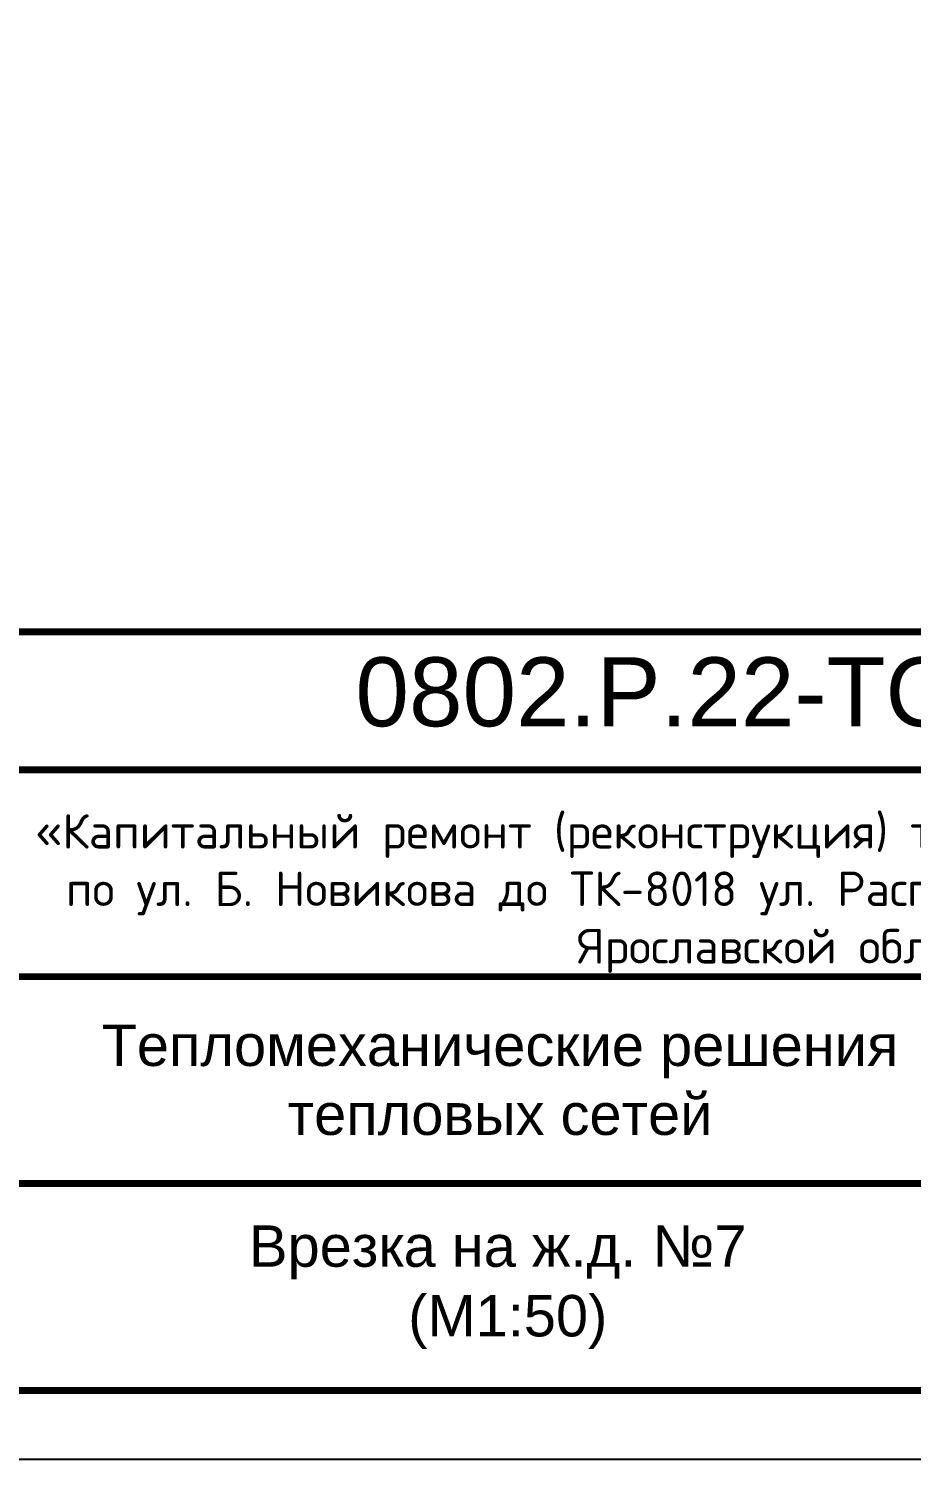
# Model space of a CAD drawing. Header units: millimetres. Extents: x 1990 to 7549, y 397 to 3825.
# Drawn here: x 3977.9 to 4042, y 2339.8 to 2443.6 of the extents above; entities that cross this region are included whole.
import ezdxf
from ezdxf.enums import TextEntityAlignment as Align

# ---------------------------------------------------------------- set-up
doc = ezdxf.new("R2010")
doc.units = ezdxf.units.MM
doc.layers.add('Форматы', color=7, linetype='Continuous')
doc.styles.add('-ISOCPEUR-', font='isocpeur.TTF')
doc.styles.get("Standard").update_dxf_attribs({"font": 'arial.ttf'})

# ---------------------------------------------------------------- blocks, each defined once
blk = doc.blocks.new('*U370')
blk.add_lwpolyline([(0, 123), (594, 123), (594, -297), (0, -297)], close=True)
at = {"const_width": 0.5}
blk.add_lwpolyline([(20, 118), (589, 118), (589, -292), (20, -292)], close=True, dxfattribs=at)
for points in [[(404, -292), (404, -237), (589, -237)], [(469, -247), (589, -247)], [(404, -262), (589, -262)], [(469, -277), (589, -277)]]:
    blk.add_lwpolyline(points, dxfattribs=at)
at = {"insert": (527.34, -255.97), "char_height": 2.5, "width": 124.3112, "attachment_point": 5, "style": '-ISOCPEUR-'}
blk.add_mtext('\\pi3.21545;{\\C7;«Капитальный ремонт (реконструкция) тепловых сетей от УП у ж/д №26 по ул. Б. Новикова до ТК-8018 ул. Расплетина, д 7 в ГО г. Рыбинск Ярославской области».}', dxfattribs=at)
blk.add_attdef('РАЗРАБОТАЛ', text='', height=2.5).set_placement((424.5, -264.22), align=Align.MIDDLE_LEFT)
at = {"flags": 8}
for tag, height, p in [('ДАТА', 2.5, (464.07, -264.4)), ('ЛИСТ', 3, (560.39, -271.92)), ('ЛИСТОВ', 3, (577.89, -271.92))]:
    blk.add_attdef(tag, text='', height=height, dxfattribs=at).set_placement(p, align=Align.MIDDLE_CENTER)
blk.add_attdef('ПРОВЕРИЛ', (424.75, -270.73), '', height=2.5)
for tag, p in [('ТЕПЛОВЫЕ_СЕТИ_001', (489.41, -270.98)), ('ИМЯ_ЧЕРТЕЖА_001', (491.51, -285.58))]:
    blk.add_attdef(tag, p, '', height=3, dxfattribs=at)
at = {"style": '-ISOCPEUR-', "flags": 8}
blk.add_attdef('ФОРМАТ', text='', height=3, dxfattribs=at).set_placement((554.97, -294.75), align=Align.MIDDLE_CENTER)

msp = doc.modelspace()

# ---------------------------------------------------------------- block references
at = {"layer": 'Форматы'}
ref = msp.add_blockref('*U370', (3508.029, 2636.836), dxfattribs=at)
ref.add_attrib('ИМЯ_ЧЕРТЕЖА_001', 'Врезка на ж.д. №7', (3993.921, 2353.802), dxfattribs={"layer": '0', "height": 3})
ref.add_attrib('ТЕПЛОВЫЕ_СЕТИ_001', 'Тепломеханические решения', (3983.226, 2368.36), dxfattribs={"layer": '0', "height": 3})
ref.add_attrib('ИМЯ_ЧЕРТЕЖА_002', ' (М1:50)', (4004.303, 2348.751), dxfattribs={"layer": '0', "height": 3})
ref.add_attrib('ТЕПЛОВЫЕ_СЕТИ_002', 'тепловых сетей', (3996.723, 2363.36), dxfattribs={"layer": '0', "height": 3})

# ---------------------------------------------------------------- texts
at = {"insert": (4001.637, 2397.986), "char_height": 5, "width": 38.55785, "attachment_point": 1}
msp.add_mtext('0802.Р.22-ТС.4', dxfattribs=at)

doc.saveas('drawing.dxf')
